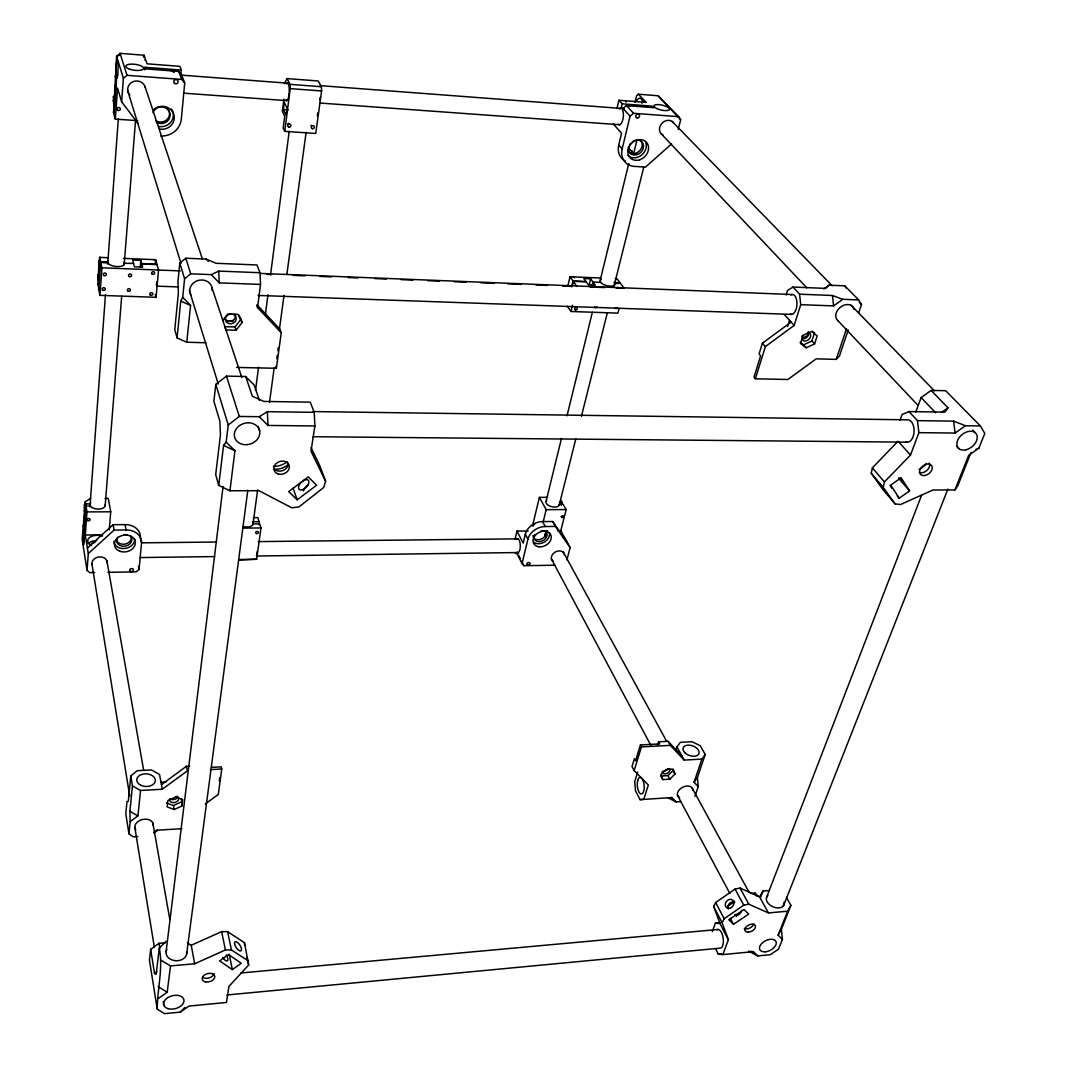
<?xml version="1.0" encoding="UTF-8"?>
<svg xmlns="http://www.w3.org/2000/svg" width="1067" height="1067" viewBox="0 0 1067 1067"><rect width="100%" height="100%" fill="white"/><g stroke="black" fill="none" stroke-linecap="round" stroke-linejoin="round"><path stroke-width="1.5" d="M98.684 289.317L97.791 279.487L98.097 275.086L99.178 274.459M98.097 275.086L98.297 275.993L99.098 260.922L100.178 260.175M99.471 270.244L99.764 266.03L98.778 265.51M107.847 257.694L99.604 257.36L100.618 261.868L98.778 289.784L99.991 295.359L156.075 297.293L158.543 270.031L157.009 264.603L141.778 263.989L141.498 267.19M84.426 509.519L84.56 511.707L84.56 504.544A2.841 2.294 -8.5 0 1 85.88 503.944M113.595 104.113L113.555 96.443A3.241 3.068 3.4 0 1 115.063 95.763M90.588 498.462L85.28 501.69L82.212 539.729L87.054 570.392L89.748 572.619L94.71 572.539M115.996 78.931L113.569 112.942L116.583 56.258L120.091 53.35L144.112 55.244L147.073 63.807L179.843 66.341L181.297 70.062L180.83 75.09M99.991 295.359L101.952 267.79L100.725 262.322L108.127 263.096A8.309 3.548 6 0 0 117.583 266.59A8.309 3.548 6 0 0 124.399 263.282L133.548 263.429M83.84 529.192L85.28 501.69M105.206 504.891A7.602 4.135 4 0 1 99.364 509.052A7.602 4.135 4 0 1 90.535 506.025L86 506.038L84.186 531.379L83.226 525.391M87.054 570.392L88.294 553.56L85.307 535.02L86.974 511.907L86 506.038M137.656 120.624L115.316 119.131L117.557 88.054L121.638 101.832L138.163 123.572M89.935 506.972L105.46 294.705M107.7 264.109L118.317 118.917M121.638 101.832L123.372 78.318L116.583 56.258L119.491 55.311L120.091 53.35L127 75.344L123.372 78.318M105.166 505.678L121.678 296.306M124.172 264.736L135.562 120.171M144.845 69.822L145.059 67.288L181.297 70.062M109.261 529.872L110.728 511.8L108.247 498.422L105.033 498.422M140.27 266.777L140.817 260.388L132.681 260.055L134.429 266.817L142.618 267.15L141.778 263.989M141.377 266.737L140.817 260.388M155.329 262.855L155.622 259.681L123.519 258.387M181.457 76.704L181.617 74.97L178.642 71.422L145.605 68.902L145.059 67.288M107.927 572.325L136.016 571.885L139.043 569.485L141.498 543.343A16.792 13.351 -10.7 0 0 126.093 529.966L125.039 524.604L113.115 524.684L87.414 548.105M181.617 74.97L184.724 83.013L181.323 119.131A19.299 18.272 -6.2 0 1 160.584 135.962M236.621 367.421L276.393 368.288L281.248 332.731L257.56 307.629L260.508 284.422L260.001 272.725L256.987 264.963L216.054 263.282L206.158 259.081L185.805 258.227L179.776 263.029L177.962 281.421L178.376 293.092L174.775 329.703L177.082 337.906L186.765 342.24L206.038 342.747M130.788 775.962L132.441 785.912L140.551 790.46L162.291 789.247L159.53 774.442L151.501 769.947L137.176 770.694L130.788 775.962L128.293 801.317L126.986 801.597L125.786 813.788L128.96 833.807L133.202 836.808L137.79 836.515M128.96 833.807L130.174 821.617L129.907 811.32L132.441 785.912M177.082 337.906L180.75 301.107L182.724 297.306L184.591 278.7L179.776 263.029M186.765 342.24L190.58 305.402L182.724 297.306M130.174 821.617L137.923 815.882L140.551 790.46M165.278 942.788L159.063 943.308L150.66 949.337L149.433 959.993L157.222 1009.102L164.505 1013.65L180.323 1012.116L188.912 1006.088L226.457 1002.473L228.912 986.442L248.664 965.008L244.49 942.735L227.604 931.664L221.643 931.624L191.233 945.269L187.352 942.948M259.401 400.338L254.186 385.12L245.703 376.518L226.457 376.131L215.814 384.4L213.88 401.192L219.895 421.305L220.442 434.883L215.694 474.655L218.735 485.392L229.939 490.753L259.094 490.727L291.784 507.799L298.973 506.918L323.701 487.499L325.622 481.284L319.727 465.559L311.03 447.62M166.265 941.201L159.29 947.989L156.155 974.251L154.528 973.491L150.66 949.337M157.222 1009.102C157.409 988.709 163.224 968.169 159.29 947.989M218.735 485.392L223.563 445.406L226.151 442.165L228.245 424.999L215.814 384.4M177.242 796.262L167.866 800.517L167.132 806.839L174.188 809.546L181.964 805.958L181.55 798.836M181.964 805.958L182.724 799.65L175.682 796.916M166.119 951.577L223.07 486.459M229.939 490.753L234.94 450.727L226.151 442.165M158.516 998.365L167.199 992.217L170.493 965.915L161.357 960.42M283.902 99.218L282.355 111.328L284.729 116.116L283.182 128.173L284.742 131.374L315.725 133.442L321.62 90.962L321.394 86.72L318.166 80.972L287.01 78.585L284.382 83.719M283.329 109.501L284.235 102.432L287.01 107.94L286.089 115.049L283.329 109.501L288.21 109.848M284.742 131.374L290.237 88.628L290.024 84.36L287.01 78.585M255.533 390.375L258.534 367.261M265.403 314.445L267.977 294.639M270.551 274.833L289.21 131.228M186.645 953.951L247.851 490.02M252.946 524.471L257.64 489.873M269.484 402.539L274.179 367.942M279.314 330.036L284.009 295.439M286.916 274.019L306.122 132.308M219.349 780.791L219.775 777.696M276.793 358.605L277.22 355.471M277.86 350.75L278.287 347.602M211.466 767.373L221.242 766.853L221.749 769.014L218.268 794.475L205.237 803.971M258.654 524.684L259.068 521.696L257.814 517.615L253.332 517.642M317.366 115.796L317.753 112.982M238.515 560.108L256.654 559.241L260.988 527.952L259.721 523.83L253.172 523.884A7.362 4.081 7.3 0 1 243.329 526.484M245.703 376.518L252.345 396.244L263.829 401.432L310.27 402.166L314.218 412.342L314.885 425.96L311.017 451.221L325.622 481.284M895.053 503.851L883.023 489.673L871.219 473.255L872.379 467.866L898.041 441.204L910.484 455.049L884.423 481.951L883.223 487.379L895.053 503.851L900.468 504.531L932.931 490.006L954.912 489.98L957.953 485.338L971.037 452.408M567.844 286.063L570.018 276.74L600.734 278.007M570.952 276.806L570.018 276.74L573.006 280.941L571.632 286.796L570.965 286.156A7.482 2.828 -87.2 0 0 569.485 286.356M572.272 285.756L573.312 281.368L586.236 281.888L588.37 284.849L595.266 285.129L590.651 278.807L583.809 278.527L585.93 281.461L573.006 280.941M515.081 539.062L516.975 531.099L528.165 531.006M617.019 108.18L618.887 100.271L646.242 102.392L638.346 94.203L636.559 95.87L635.012 102.285M619.1 308.47L617.913 313.124L570.992 311.497L572.472 305.242M618.887 100.271L622.221 103.846L621.127 108.421A8.216 3.214 -84.4 0 0 619.434 109.061M622.221 103.846L652.417 106.166L653.898 107.714L626.422 105.606L622.941 108.394L622.568 109.968A8.216 3.214 -84.4 0 1 622.595 120.531A8.216 3.214 -84.4 0 1 618.286 124.159M567.377 542.61L552.706 521.51L542.57 521.576A15.191 11.577 -27.9 0 0 525.311 534.22L523.177 543.116L516.975 531.099M625.529 161.104A17.859 14.885 -45.1 0 1 618.74 145.019L621.568 133.202L613.285 123.972M589.157 284.996L590.651 278.807M555.04 565.217L523.937 565.71L522.043 563.563L527.925 539.208A15.245 11.59 -27.8 0 1 545.25 526.524L555.427 526.431L570.125 547.558L566.937 559.882M671.583 143.898L645.535 167.106L634.171 166.372A17.952 14.925 -44.9 0 1 622.168 148.913L630.09 116.103L633.611 113.289L678.692 116.663L680.693 119.731L678.199 129.36M532.513 525.818L539.395 497.369L547.678 497.342M592.198 285.062L592.945 281.955L600.801 282.475A7.429 3.001 13.3 0 0 609.684 286.103A7.429 3.001 13.3 0 0 614.712 283.462L620.38 283.275L624.208 288.33L616.059 288.01M546.037 501.49L561.469 438.43M567.017 415.783L592.358 312.311M600.281 279.967L628.783 163.544M631.157 153.848L631.957 150.62M543.196 521.79L546.184 509.666L539.395 497.369M636.812 153.941L633.625 153.728L637.039 139.83M559.188 505.251L575.767 438.977M581.422 416.343L607.31 312.884M613.778 287.023L643.708 167.399M561.215 505.331L561.989 502.25L560.842 500.25M570.125 547.558L560.789 530.712L566.15 509.573L563.109 504.224L559.321 504.238A6.855 3.548 13.8 0 1 551.292 506.598A6.855 3.548 13.8 0 1 546.637 500.596M791.127 322.087L762.412 343.174L759.09 353.964L760.598 355.764L754.009 377.131L755.369 378.798L787.833 379.505L816.202 358.845L836.208 359.379L839.502 355.885L848.238 329.943M681.96 756.023L668.102 741.312L658.539 741.805L659.686 743.926L640.44 744.939L635.545 760.784L634.438 758.65L632.024 766.493L634.131 770.601L648.323 784.992L643.761 799.343L640.013 799.636L635.492 790.714L634.732 781.591L637.679 772.095M634.131 770.601L641.467 746.887L640.44 744.939M755.369 378.798L765.332 346.602L794.141 325.448L800.73 304.669L799.61 294.185L792.968 287.05L787.539 290.451L786.112 295.025M787.593 326.542L789.553 320.34M657.539 744.966L658.539 741.805M808.599 331.85L807.306 335.878L801.784 338.412M675.971 750.008L676.958 746.953L680.399 742.325L692.016 741.712L700.259 745.713L705.207 754.422L697.418 777.496L694.083 782.218L698.231 786.632L694.924 796.395M800.157 342.267L803.598 344.828L811.907 341L814.548 332.904L812.267 331.183M814.574 343.947L817.215 335.838L811.494 331.53L803.104 335.398L800.49 343.534L806.225 347.775L814.574 343.947L811.907 341M694.083 782.218L701.873 759.09L705.207 754.422M836.208 359.379L846.518 328.743M858.522 313.271L861.482 304.508L858.668 299.934L844.771 285.849L828.979 285.182L823.857 288.944M143.445 57.191L144.112 55.244M712.329 931.558L715.41 923.142L720.198 922.715M899.921 420.451L902.082 414.529L908.991 411.555L944.909 412.115L948.016 407.794L931.144 390.415L921.128 397.591L915.726 412.129M733.016 903.722L734.043 900.935M715.49 948.63L718.251 954.058L722.839 954.592L728.401 939.774L722.079 922.702L713.65 906.457L715.69 902.522L735.056 889.038L740.085 888.077L759.584 896.867L768.427 912.912L787.633 911.205L790.914 905.349L786.392 897.374M910.484 455.049L918.9 432.655L917.46 420.638L908.991 411.555M760.718 897.027L763.012 891.065L769.307 890.532M766.586 897.374L921.741 494.875M783.418 906.056L947.883 489.126M748.634 951.137L757.757 955.912L770.307 954.685L778.497 949.23L782.404 939.467L778.123 935.132L787.633 911.205M954.912 489.98L968.636 455.422L978.906 448.167L984.788 433.455L980.346 425.933L945.682 390.709L931.144 390.415M778.123 935.132L781.417 929.224L790.914 905.349M97.684 284.716L98.577 282.942M722.079 922.702L724.16 918.754L743.739 905.163L748.807 904.189L768.427 912.912M759.584 896.867L763.012 891.065M84.84 505.825A1.707 1.374 -8.5 0 0 84.786 506.532L86.2 505.918L84.893 507.092L84.293 504.811M600.348 282.248L600.494 282.061A7.429 2.988 13.2 0 1 601.188 279.501M222.696 320.553L227.738 314.045L237.981 314.378L242.116 322.474L236.074 330.223L225.884 329.93L224.804 326.675L234.953 326.969L240.982 319.246L238.915 315.192M113.676 98.284L114.703 97.51L113.676 98.284L113.249 96.777M180.323 1012.116L184.831 1007.461M667.969 775.616L673.117 770.401L675.024 773.948L669.863 779.163L662.794 779.59L660.913 776.042L667.969 775.616L669.863 779.163M84.626 506.785L85.507 506.158M828.979 285.182L825.618 288.397L792.968 287.05M88.294 553.56L114.116 530.059L126.093 529.966M153.741 832.46L157.689 830.179L153.848 832.954M184.591 278.7L190.726 273.832L211.293 274.619L218.748 271.085L260.001 272.725M228.245 424.999L239.315 416.45L259.241 416.704L267.377 411.689L314.218 412.342M297.146 499.823L316.592 485.232L308.23 476.909L288.717 491.607L297.146 499.823L293.145 488.233M161.437 784.672L186.445 766.293L189.726 766.119M162.291 789.247L187.379 770.827L186.445 766.293M800.73 304.669L833.607 305.909L842.677 299.307L858.668 299.934M154.528 973.491L156.969 971.744M941.641 412.342L948.016 407.794M918.9 432.655L955.085 433.055L965.448 425.746L980.346 425.933M899.268 498.196L909.604 490.9L901.108 477.789L890.692 485.152L899.268 498.196L897.254 495.835M232.366 969.583L241.262 963.301L228.551 954.565L219.602 960.9L232.366 969.583L229.192 954.285M727.681 906.256L734.509 901.668M733.456 924.289L748.661 914.112L744.032 909.511L728.788 919.727L733.456 924.289L730.361 918.394M98.978 266.417L99.764 266.03M166.385 802.851L173.414 805.558L181.177 801.984M170.493 965.915L194.674 963.768L225.417 949.963L231.446 949.99L248.478 961.007M975.998 449.274L978.906 448.167M97.991 280.408L98.764 280.234L97.791 279.487M722.839 954.592L753.355 951.657L757.757 955.912M226.831 994.991L719.958 948.15A9.43 4.081 82.1 0 0 723.146 938.026A9.43 4.081 82.1 0 0 717.211 929.677M718.251 954.058L721.439 953.751M240.982 972.957L718.251 929.464M750.328 893.466L754.969 893.079L758.184 896.347M676.185 801.904L671.863 797.556L667.982 797.863L676.185 801.904L680.706 801.61M156.235 830.286L181.897 828.659M640.013 799.636L671.863 797.556M160.997 782.298L165.905 782.031M668.102 741.312L670.316 745.366L684.187 760.077L701.873 759.09M210.292 769.614L221.749 769.014M641.467 746.887L670.316 745.366M139.884 557.561L214.774 556.574M256.387 556.014L517.668 552.546M515.254 553.413L518.549 553.36M239.248 559.481L256.654 559.241M141.658 542.836L216.574 542.036M258.201 541.596L517.948 538.848M243.396 528.098L260.988 527.952M85.307 535.02L102.445 534.874M123.679 534.674L126.973 534.647M540.969 530.886L547.584 530.832M557.494 530.739L560.789 530.712M252.532 521.736L259.068 521.696M86.974 511.907L110.728 511.8M546.184 509.666L566.15 509.573M85.64 503.877L90.161 503.864A7.602 4.135 4 0 1 90.748 502.864M559.468 502.264L561.989 502.25M312.831 436.723L907.257 442.151M259.241 416.704L267.977 425.44L314.885 425.96M313.165 411.569L908.03 419.838A11.163 6.402 -88.4 0 1 913.966 432.749A11.163 6.402 -88.4 0 1 905.616 441.671M917.46 420.638L953.618 421.132L965.448 425.746M615.219 278.634L616.899 278.674L620.06 282.848L613.925 282.395M153.275 259.614L155.622 259.681L156.889 264.149L141.658 263.536M227.244 321.154L233.019 321.327M258.081 295.439L791.621 314.392M156.822 286.143L178.416 286.93M211.293 274.619L219.215 282.862L260.508 284.422M100.618 261.868L107.807 261.695A8.309 3.548 6 0 1 108.154 260.801M799.61 294.185L832.46 295.492L842.677 299.307M259.988 273.419L792.221 294.519M101.952 267.79L180.216 270.898M266.643 274.312L271.618 274.512M293.225 275.366L304.869 275.82M319.82 276.42L331.45 276.873M348.082 277.527L358.045 277.927M374.664 278.58L386.307 279.047M401.259 279.634L412.889 280.087M427.854 280.688L439.484 281.141M454.449 281.741L466.079 282.195M481.03 282.782L494.328 283.315M507.625 283.835L520.923 284.369M535.887 284.956L547.518 285.409M562.469 286.009L570.778 286.329M589.971 286.983L604.642 287.556M183.657 93.162L286.49 100.618M319.673 103.019L619.874 124.746M181.11 75.117L288.85 83.266M320.353 85.653L624.355 108.661M290.024 84.36L321.394 86.72M127 75.344L181.723 79.438L184.724 83.013M290.237 88.628L321.62 90.962M638.346 94.203L658.046 95.75L678.692 116.663M100.378 257.427L99.604 257.36L99.298 261.815L99.098 260.922M715.41 923.142L719.998 923.542L728.401 939.774M750.208 951.311L753.355 951.657M180.75 301.107L190.58 305.402M223.563 445.406L234.94 450.727M174.188 71.902L173.681 71.649A2.201 2.121 -6.1 0 0 172.534 71.569M129.907 811.32L137.923 815.882M124.706 263.069L124.292 262.829A8.309 3.548 6 0 0 124.105 262.349M158.169 986.722L167.199 992.217M680.693 119.731L658.046 95.75M859.175 302.161L861.482 304.508M672.117 121.411L832.287 285.916M850.852 304.989L934.425 390.815M972.731 430.148L975.051 432.535M921.128 397.591L935.599 412.742M661.473 134.069L806.852 287.81M837.755 320.487L917.887 405.233M956.806 446.393L959.1 448.807M206.158 259.081L208.358 261.415M257.32 305.149L279.807 329.009L281.248 332.731M626.422 105.606L633.611 113.289M622.941 108.394L630.09 116.103M784.365 314.565L794.141 325.448M628.183 147.619L633.625 153.728M803.598 344.828L806.225 347.775M618.74 145.019L622.168 148.913M84.106 507.545L84.333 507.812A2.841 2.294 -8.5 0 0 84.893 508.172M898.401 478.003L909.604 490.9M872.379 467.866L884.423 481.951M762.412 343.174L765.332 346.602M871.219 473.255L883.223 487.379M899.534 478.323L902.495 481.577L900.228 477.936M889.998 485.418L891.985 488.339M573.312 281.368L576.927 286.463M112.995 100.418L113.249 100.791A3.241 3.068 3.4 0 0 113.889 101.325M567.431 306.322L570.992 311.497M844.771 285.849L846.184 288.13M552.706 521.51L555.427 526.431M676.958 746.953L684.187 760.077M754.969 893.079L756.49 895.853M563.003 551.532L666.755 741.525M692.296 788.3L748.967 892.065M542.57 521.576L545.25 526.524M740.085 888.077L748.807 904.189M735.056 889.038L743.739 905.163M551.292 558.748L650.777 745.246M677.412 795.168L729.908 893.559M525.311 534.22L527.925 539.208M715.69 902.522L724.16 918.754M518.722 555.44L520.203 558.374M521.696 561.309L523.937 565.71M522.043 563.563L516.828 553.293L517.095 552.132A6.882 2.427 89.2 0 0 520.296 545.424A6.882 2.427 89.2 0 0 516.775 539.462M662.794 779.59L660.86 774.775L666.035 769.52L673.13 769.12L675.024 773.948M178.642 71.422L181.723 79.438M713.65 906.457L719.998 923.542M256.654 305.175L257.56 307.629M275.726 366.474L276.393 368.288M240.982 319.246L242.116 322.474M234.953 326.969L236.074 330.223M145.179 87.107L202.423 259.094M211.88 287.49L241.822 377.438M258.094 426.347L259.681 431.081A12.911 10.763 -16.5 0 1 242.356 444.285A12.911 10.763 -16.5 0 1 239.128 425.893A12.911 10.763 -16.5 0 1 259.681 431.081M226.457 376.131L239.315 416.45M185.805 258.227L190.726 273.832M127.56 90.268L181.003 263.389M189.339 290.397L218.268 384.107M115.169 76.13L116.476 80.532L114.036 114.609L115.316 119.131M155.315 294.532L156.075 297.293M247.01 957.392L248.664 965.008M227.604 931.664L231.446 949.99M141.217 541.996L140.391 537.968A16.712 13.324 -10.6 0 0 125.039 524.604M221.643 931.624L225.417 949.963M138.403 566.324L139.043 569.485M173.414 805.558L174.188 809.546M113.115 524.684L114.116 530.059M191.233 945.269L194.674 963.768M106.9 560.735L143.645 770.307M152.834 822.697L169.773 919.287M159.063 943.308L159.863 948.123M91.935 564.11L129.721 796.035M134.802 827.285L154.368 947.363M163.211 1001.646L163.744 1004.941M953.618 421.132L955.085 433.055M832.46 295.492L833.607 305.909M781.417 929.224L782.404 939.467M697.418 777.496L698.231 786.632M244.49 942.735L244.61 945.402M267.377 411.689L267.977 425.44M218.748 271.085L219.215 282.862M186.632 951.884A10.35 7.936 2.4 0 1 175.055 960.66A10.35 7.936 2.4 0 1 166.812 949.59M790.914 294.985A9.963 4.988 -86 0 1 796.969 304.015A9.963 4.988 -86 0 1 790.34 314.151M838.022 320.767A10.163 7.549 -41.2 0 1 840.823 306.896A10.163 7.549 -41.2 0 1 853.813 309.23M808.666 332.504A5.015 3.761 -39.9 0 1 806.812 337.265A5.015 3.761 -39.9 0 1 801.77 338.666M807.599 332.411A5.015 3.761 -39.9 0 1 809.253 338.999A5.015 3.761 -39.9 0 1 801.77 338.786M801.877 336.598A5.015 3.761 -39.9 0 1 802.384 335.491M679.599 797.569A8.216 5.375 -27.4 0 1 682.133 787.553A8.216 5.375 -27.4 0 1 692.75 790.073M668.009 768.76A4.135 2.761 -27.3 0 1 662.714 771.201M669.422 768.467A4.148 2.761 -27.3 0 1 667.075 773.375A4.148 2.761 -27.3 0 1 662.154 771.828M190.793 294.759A11.257 9.976 -13.6 0 1 199.102 280.234A11.257 9.976 -13.6 0 1 212.093 290.477M234.967 314.231A5.495 4.815 -15.9 0 1 231.526 321.06A5.495 4.815 -15.9 0 1 224.603 317.606M135.722 829.673A9.31 6.482 -13.2 0 1 142.298 819.576A9.31 6.482 -13.2 0 1 153.141 825.284M178.309 797.356A4.641 3.281 -14 0 1 174.361 802.557A4.641 3.281 -14 0 1 169.853 798.649M177.869 796.916A4.628 3.268 -14 0 1 170.093 798.85M926.463 463.385A14.084 9.75 -37.9 0 1 919.06 469.48M929.344 463.198A7.082 4.882 -37.8 0 1 927.09 470.254A7.082 4.882 -37.8 0 1 919.367 472.481M288.317 464.412A15.645 12.884 -18.1 0 1 274.752 469.187M288.237 463.291A7.882 6.469 -18.1 0 1 283.035 470.467A7.882 6.469 -18.1 0 1 274.086 468.853M287.116 461.758A17.152 14.151 -18 0 1 273.432 466.319M303.535 490.82A6.469 3.494 -46.6 0 1 308.51 484.791M214.014 973.678A6.495 4.175 -15.4 0 1 209.172 977.879A6.495 4.175 -15.4 0 1 202.583 977.239M226.244 954.978A5.402 2.187 57.5 0 1 227.444 960.793A5.402 2.187 57.5 0 1 222.723 957.566M784.045 902.162A9.483 6.109 25.1 0 1 773.308 906.937A9.483 6.109 25.1 0 1 767.893 895.56M753.742 923.662A5.735 3.441 -27 0 1 749.981 927.957A5.735 3.441 -27 0 1 744.299 928.463M741.578 910.298A4.842 4.028 -47.8 0 1 739.098 914.419A4.842 4.028 -47.8 0 1 734.696 914.912M736.47 916.446A4.828 4.001 -50.7 0 1 736.03 914.272M728.348 909.004A4.855 4.028 -47.8 0 1 729.455 903.522A4.855 4.028 -47.8 0 1 734.816 902.202M311.737 125.359A1.587 1.467 -31 0 1 310.95 125.506M286.916 83.946A8.776 1.867 -87.2 0 1 289.17 92.229A8.776 1.867 -87.2 0 1 286.063 99.618M320.193 97.35A8.723 2.001 -87 0 1 319.633 100.231M288.97 123.252A1.587 1.48 -28.2 0 1 287.53 123.919M257.214 551.346A7.229 1.494 89.5 0 1 256.64 554.96M573.432 277.327A1.867 1.547 -36.9 0 1 574.526 277.86M596.986 306.896A1.4 1.147 -36.4 0 1 594.519 306.816M617.58 307.936A1.4 1.134 -37 0 1 615.379 307.856M98.497 278.86A3.068 2.721 -5 0 1 98.684 276.14M99.965 264.869A3.081 2.748 -4.6 0 1 99.711 261.535M156.796 281.888A8.109 1.2 -89.1 0 1 156.329 285.022M549.452 532.873A9.563 7.282 -27.9 0 1 544.357 542.089A9.563 7.282 -27.9 0 1 533.54 542.196M544.957 530.966A6.949 5.295 -27.9 0 1 545.757 538.275A6.949 5.295 -27.9 0 1 536.954 541.302A6.949 5.295 -27.9 0 1 534.594 534.527M553.44 561.375A6.895 5.188 -28 0 1 555.107 552.079A6.895 5.188 -28 0 1 564.43 554.933M545.811 531.193A6.949 5.295 -27.9 0 1 540.689 539.315A6.949 5.295 -27.9 0 1 532.886 535.621M545.25 536.634A9.443 5.042 14.1 0 1 547.118 531.926M561.709 535.06A9.443 5.042 14.1 0 1 563.256 537.848M533.153 526.084A9.323 3.388 89.4 0 1 534.714 524.017M171.48 108.967A12.097 11.457 -5.9 0 1 158.716 126.453M153.008 112.528A8.789 8.336 -5.9 0 1 164.945 107.62A8.789 8.336 -5.9 0 1 168.933 119.277A8.789 8.336 -5.9 0 1 156.302 122.158M153.181 110.154A12.137 11.484 -6.2 0 1 173.694 114.156A12.137 11.484 -6.2 0 1 159.583 129.054M171.254 70.822A1.641 1.587 -5.8 0 1 173.948 72.156M129.854 95.096A8.976 8.563 0.7 0 1 132.735 81.799A8.976 8.563 0.7 0 1 145.459 87.947M167.479 108.274A8.776 8.323 -5.8 0 1 155.782 120.624M115.756 104.833A1.641 1.547 2.5 0 1 115.729 104.433M115.796 104.433A1.961 1.854 2.8 0 1 115.596 101.498M144.792 59.645A12.244 1.654 -88.2 0 1 145.205 60.326M645.522 141.791A11.244 9.363 -45 0 1 641.334 155.289A11.244 9.363 -45 0 1 627.929 155.342M632.157 141.884A8.176 6.815 -45 0 1 643.254 144.205A8.176 6.815 -45 0 1 636.132 154.915A8.176 6.815 -45 0 1 628.716 147.059M629.437 145.125A8.176 6.815 -45 0 1 630.61 143.365M627.756 106.327A1.547 1.294 -47.2 0 1 630.37 106.18M663.234 135.149A8.269 6.829 -46.5 0 1 661.633 123.665A8.269 6.829 -46.5 0 1 673.517 122.945M641.187 141.151A8.163 6.802 -45.1 0 1 638.573 151.741A8.163 6.802 -45.1 0 1 628.276 151.061M625.622 101.818A1.534 1.294 -47.4 0 1 626.329 101.872M636.679 100.698A11.123 4.455 -84.1 0 1 642.827 102.365M641.961 103.272A11.11 4.481 -84.1 0 1 642.948 101.192M90.868 544.463A7.602 4.295 3.7 0 1 95.11 542.409M85.32 505.198A1.707 1.374 -8.5 0 1 85.68 504.971M134.682 538.902A10.523 8.389 -10.6 0 1 124.892 548.478A10.523 8.389 -10.6 0 1 113.796 541.356M130.001 535.727A7.656 6.095 -10.6 0 1 129.707 544.023A7.656 6.095 -10.6 0 1 119.451 545.21A7.656 6.095 -10.6 0 1 117.93 537.114M92.029 564.67A7.682 6.042 -9.8 0 1 98.991 556.934A7.682 6.042 -9.8 0 1 107.127 562.869M131.321 536.461A7.642 6.095 -10.6 0 1 125.306 544.037A7.642 6.095 -10.6 0 1 116.41 539.782M91.509 545.477A10.483 5.882 3.7 0 1 89.295 537.715A10.483 5.882 3.7 0 1 102.499 536.047M88.268 543.677A10.457 5.895 3.7 0 1 96.764 540.636M561.269 516.668C563.229 520.243 564.51 513.014 561.269 516.668M879.715 484.071L886.717 493.127L879.715 484.071M765.386 951.804A9.069 5.362 -27.1 0 0 776.096 941.761A9.069 5.362 -27.1 0 0 762.158 943.055A9.069 5.362 -27.1 0 0 765.386 951.804M965.862 449.821A11.484 7.842 -39 0 0 976.412 434.069A11.484 7.842 -39 0 0 958.86 438.084A11.484 7.842 -39 0 0 965.862 449.821M167.906 1008.622A10.403 6.615 -14.8 0 0 183.951 1001.259A10.403 6.615 -14.8 0 0 169.493 996.738A10.403 6.615 -14.8 0 0 167.906 1008.622M637.719 780.43A8.349 3.414 85.2 0 0 640.76 793.901A8.349 3.414 85.2 0 0 643.734 782.725A8.349 3.414 85.2 0 0 637.719 780.43M684.681 752.555A8.416 5.095 19.9 0 0 698.565 754.342A8.416 5.095 19.9 0 0 689.962 745.219A8.416 5.095 19.9 0 0 684.681 752.555M228.845 323.581A5.508 4.815 -16 0 0 236.207 317.833A5.508 4.815 -16 0 0 227.378 315.352A5.508 4.815 -16 0 0 228.845 323.581M140.884 785.285A9.296 6.322 3 0 0 155.329 780.844A9.296 6.322 3 0 0 141.951 774.375A9.296 6.322 3 0 0 140.884 785.285M924.849 475.509A7.109 4.882 -37.7 0 0 931.878 465.999A7.109 4.882 -37.7 0 0 921.008 467.88A7.109 4.882 -37.7 0 0 924.849 475.509M278.167 473.948A7.909 6.469 -18.2 0 0 289.344 466.466A7.909 6.469 -18.2 0 0 277.247 462.678A7.909 6.469 -18.2 0 0 278.167 473.948M302.294 489.766A6.482 3.521 -44.9 0 0 308.776 480.964A6.482 3.521 -44.9 0 0 300.08 483.631A6.482 3.521 -44.9 0 0 302.294 489.766M205.811 981.973A6.509 4.188 -15.5 0 0 214.814 976.278A6.509 4.188 -15.5 0 0 204.784 974.771A6.509 4.188 -15.5 0 0 205.811 981.973M234.607 944.108A5.415 2.227 56.2 0 0 240.502 950.99A5.415 2.227 56.2 0 0 238.968 943.882A5.415 2.227 56.2 0 0 234.607 944.108M748.274 932.158A5.748 3.441 -27 0 0 755.449 925.969A5.748 3.441 -27 0 0 746.767 926.289A5.748 3.441 -27 0 0 748.274 932.158M730.482 908.044A4.868 4.001 -50.5 0 0 732.922 900.255A4.868 4.001 -50.5 0 0 725.493 903.229A4.868 4.001 -50.5 0 0 730.482 908.044M289.104 127.106A1.587 1.494 -28.2 0 0 290.757 124.932A1.587 1.494 -28.2 0 0 288.05 124.759A1.587 1.494 -28.2 0 0 289.104 127.106M312.604 128.694A1.587 1.48 -30.9 0 0 314.258 126.533A1.587 1.48 -30.9 0 0 311.577 126.346A1.587 1.48 -30.9 0 0 312.604 128.694M256.587 533.593A1.387 1.107 -16.7 0 0 258.441 532.193A1.387 1.107 -16.7 0 0 256.24 531.713A1.387 1.107 -16.7 0 0 256.587 533.593M575.687 310.004A1.4 1.147 -35.7 0 0 577.247 308.176A1.4 1.147 -35.7 0 0 575.02 308.096A1.4 1.147 -35.7 0 0 575.687 310.004M128 291.144A1.534 1.36 -7.5 0 0 130.401 290.037A1.534 1.36 -7.5 0 0 128.2 288.784A1.534 1.36 -7.5 0 0 128 291.144M129.187 276.526A1.547 1.374 -7.3 0 0 131.588 275.433A1.547 1.374 -7.3 0 0 129.374 274.139A1.547 1.374 -7.3 0 0 129.187 276.526M102.925 290.251A1.547 1.374 -5.5 0 0 105.326 289.144A1.547 1.374 -5.5 0 0 103.099 287.877A1.547 1.374 -5.5 0 0 102.925 290.251M103.979 275.566A1.56 1.387 -5.2 0 0 106.393 274.459A1.56 1.387 -5.2 0 0 104.153 273.165A1.56 1.387 -5.2 0 0 103.979 275.566M152.288 274.206A1.534 1.374 -9.3 0 0 154.688 273.099A1.534 1.374 -9.3 0 0 152.501 271.818A1.534 1.374 -9.3 0 0 152.288 274.206M150.434 295.106A1.534 1.347 -9.5 0 0 152.821 294.012A1.534 1.347 -9.5 0 0 150.647 292.758A1.534 1.347 -9.5 0 0 150.434 295.106M539.022 546.811A9.59 7.282 -27.8 0 0 551.146 535.981A9.59 7.282 -27.8 0 0 536.288 534.3A9.59 7.282 -27.8 0 0 539.022 546.811M528.058 565.297A1.734 1.307 -26.9 0 0 529.966 563.176A1.734 1.307 -26.9 0 0 527.178 563.216A1.734 1.307 -26.9 0 0 528.058 565.297M129.254 69.022A9.016 2.988 7.4 0 0 143.632 68.741A9.016 2.988 7.4 0 0 131.454 64.113A9.016 2.988 7.4 0 0 129.254 69.022M117.703 74.89A8.949 1.08 -88.4 0 0 117.29 60.859A8.949 1.08 -88.4 0 0 115.876 73.583A8.949 1.08 -88.4 0 0 117.703 74.89M174.668 83.453A2.227 2.134 -7.4 0 0 178.149 81.852A2.227 2.134 -7.4 0 0 175.001 79.758A2.227 2.134 -7.4 0 0 174.668 83.453M117.743 110.301A1.641 1.547 1.9 0 0 120.304 109.127A1.641 1.547 1.9 0 0 117.944 107.62A1.641 1.547 1.9 0 0 117.743 110.301M656.979 108.621A8.002 2.494 13 0 0 669.516 109.554A8.002 2.494 13 0 0 658.859 104.633A8.002 2.494 13 0 0 656.979 108.621M639.68 159.783A11.284 9.376 -44.9 0 0 646.375 142.178A11.284 9.376 -44.9 0 0 628.583 147.913A11.284 9.376 -44.9 0 0 639.68 159.783M637.679 117.944A2.081 1.747 -46.8 0 0 639.306 114.783A2.081 1.747 -46.8 0 0 635.985 115.409A2.081 1.747 -46.8 0 0 637.679 117.944M82.826 533.22A7.376 0.8 89.7 0 0 83.453 544.837A7.376 0.8 89.7 0 0 84.213 534.394A7.376 0.8 89.7 0 0 82.826 533.22M120.184 551.359A10.55 8.389 -10.7 0 0 135.362 542.289A10.55 8.389 -10.7 0 0 119.117 536.834A10.55 8.389 -10.7 0 0 120.184 551.359M130.441 571.392A1.894 1.494 -11.2 0 0 133.375 570.045A1.894 1.494 -11.2 0 0 130.681 568.778A1.894 1.494 -11.2 0 0 130.441 571.392M87.894 520.656A1.44 1.147 -8.8 0 0 90.108 519.642A1.44 1.147 -8.8 0 0 88.041 518.642A1.44 1.147 -8.8 0 0 87.894 520.656"/></g></svg>
